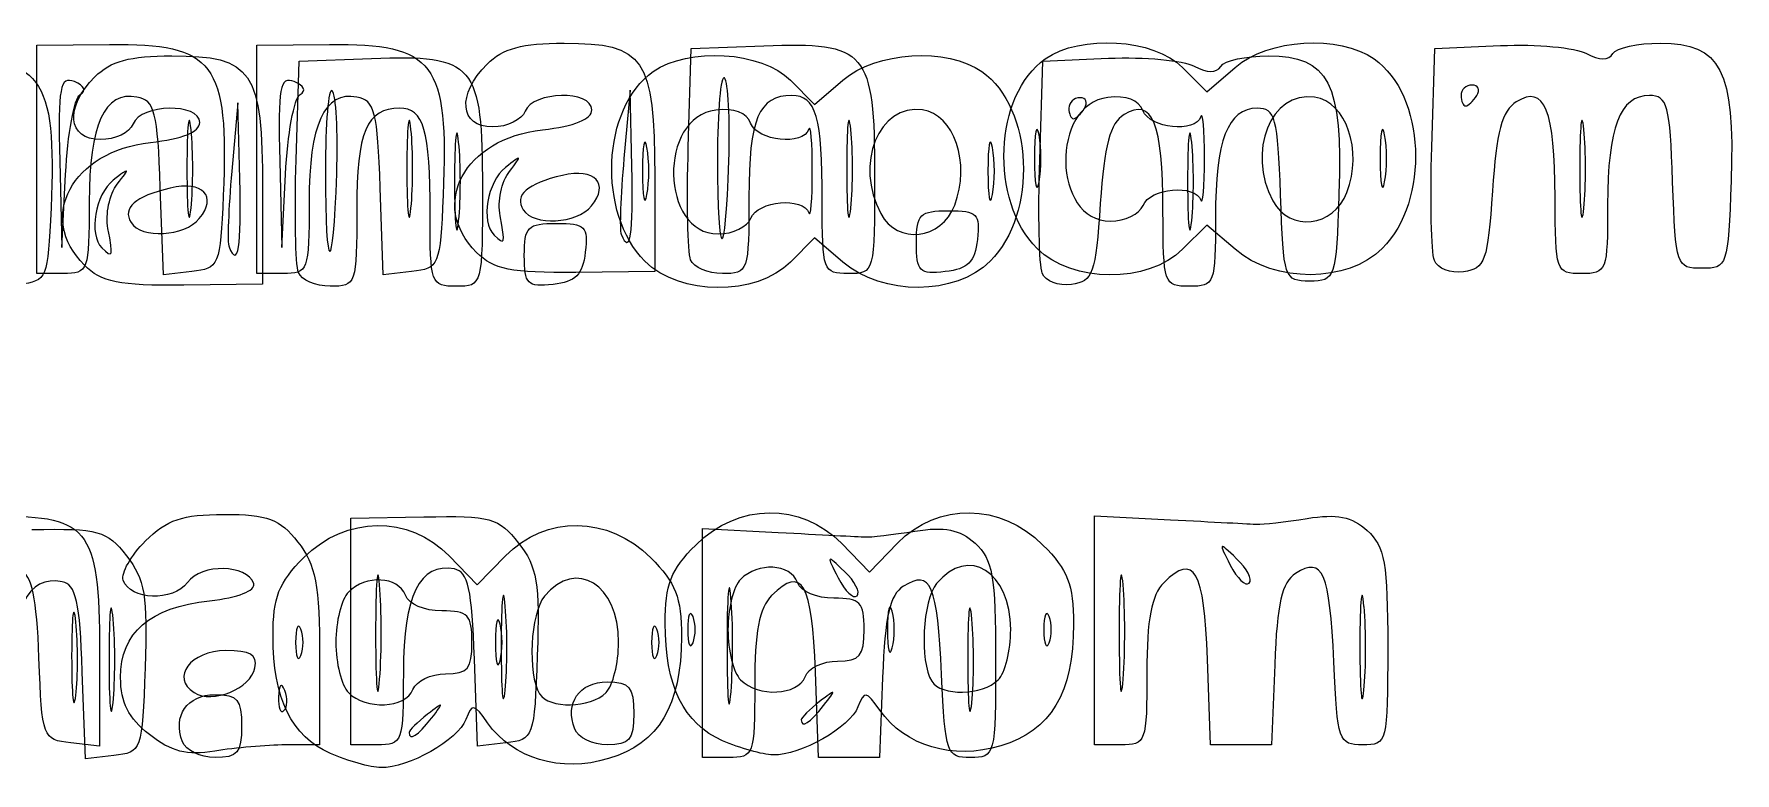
# Model space of a CAD drawing. Extents: x 2.03 to 5.39, y 7.1 to 8.91.
# Drawn here: x 4.788 to 5.33, y 7.684 to 7.919 of the extents above; entities that cross this region are included whole.
import ezdxf

# ---------------------------------------------------------------- set-up
doc = ezdxf.new("R2010")
doc.units = 0
doc.layers.add('Layer_1', color=7, linetype='CONTINUOUS')

msp = doc.modelspace()

# ---------------------------------------------------------------- linework, layer by layer
at = {"layer": 'Layer_1', "color": 7}
for p, q in [((4.789003, 7.915188), (4.812184, 7.915405)), ((4.789003, 7.878824), (4.789003, 7.915188)), ((4.859003, 7.915188), (4.882184, 7.915405)), ((4.859003, 7.878824), (4.859003, 7.915188)), ((4.872516, 7.910078), (4.895556, 7.910939)), ((4.99637, 7.88271), (4.997336, 7.914126)), ((4.997336, 7.914126), (5.020376, 7.914987)), ((5.109183, 7.910078), (5.13012, 7.910974)), ((5.233038, 7.88271), (5.234003, 7.914126)), ((5.234003, 7.914126), (5.25494, 7.915022)), ((4.87155, 7.878662), (4.872516, 7.910078)), ((5.108218, 7.878662), (5.109183, 7.910078)), ((5.153695, 7.90807), (5.161418, 7.900347)), ((5.161418, 7.900347), (5.170396, 7.90807)), ((4.802785, 7.899404), (4.802785, 7.899404)), ((4.872785, 7.899404), (4.872785, 7.899404)), ((4.977852, 7.900793), (4.975896, 7.879126)), ((4.978428, 7.876626), (4.977852, 7.900793)), ((5.028875, 7.904022), (5.036598, 7.896299)), ((5.036598, 7.896299), (5.045576, 7.904022)), ((4.853032, 7.896745), (4.851076, 7.875078)), ((4.853608, 7.872578), (4.853032, 7.896745)), ((5.122516, 7.895078), (5.122516, 7.895078)), ((5.247336, 7.899126), (5.247336, 7.899126)), ((4.838098, 7.888293), (4.838098, 7.888293)), ((4.908098, 7.888293), (4.908098, 7.888293)), ((4.923278, 7.884245), (4.923278, 7.884245)), ((5.048098, 7.888293), (5.048098, 7.888293)), ((5.108022, 7.886626), (5.108022, 7.886626)), ((5.156611, 7.884245), (5.156611, 7.884245)), ((5.218022, 7.886626), (5.218022, 7.886626)), ((5.281431, 7.888293), (5.281431, 7.888293)), ((4.789003, 7.84246), (4.789003, 7.878824)), ((4.789003, 7.878824), (4.789003, 7.878824)), ((4.796323, 7.878188), (4.796976, 7.850793)), ((4.859003, 7.84246), (4.859003, 7.878824)), ((4.859003, 7.878824), (4.859003, 7.878824)), ((4.866323, 7.878188), (4.866976, 7.850793)), ((4.983202, 7.882578), (4.983202, 7.882578)), ((5.009287, 7.878343), (5.009287, 7.878343)), ((5.093202, 7.882578), (5.093202, 7.882578)), ((4.796976, 7.850793), (4.798159, 7.874034)), ((4.853608, 7.872578), (4.853608, 7.872578)), ((4.866976, 7.850793), (4.868159, 7.874034)), ((4.884467, 7.874295), (4.884467, 7.874295)), ((4.978428, 7.876626), (4.978428, 7.876626)), ((4.98567, 7.873341), (4.98567, 7.84308)), ((4.829279, 7.842043), (4.828308, 7.869715)), ((4.86085, 7.869293), (4.86085, 7.839032)), ((4.899279, 7.842043), (4.898308, 7.869715)), ((5.205991, 7.868293), (5.205991, 7.868293)), ((4.965548, 7.86398), (4.965548, 7.86398)), ((5.081171, 7.864245), (5.081171, 7.864245)), ((5.141131, 7.864126), (5.141131, 7.864126)), ((4.811662, 7.856764), (4.811662, 7.856764)), ((4.840728, 7.859932), (4.840728, 7.859932)), ((4.936482, 7.860812), (4.936482, 7.860812)), ((5.016311, 7.860078), (5.016311, 7.860078)), ((5.161418, 7.857906), (5.153695, 7.850183)), ((5.170396, 7.850183), (5.161418, 7.857906)), ((5.036598, 7.853857), (5.028875, 7.846135)), ((5.045576, 7.846135), (5.036598, 7.853857)), ((5.069003, 7.852238), (5.069003, 7.852238)), ((4.928951, 7.849179), (4.928951, 7.849179)), ((4.944183, 7.84819), (4.944183, 7.84819)), ((4.982586, 7.846372), (4.982586, 7.846372)), ((4.997098, 7.846877), (4.997099, 7.846876)), ((5.107406, 7.850421), (5.107406, 7.850421)), ((5.233855, 7.846638), (5.233855, 7.846643)), ((4.797337, 7.84246), (4.789003, 7.84246)), ((4.804131, 7.845131), (4.804131, 7.845131)), ((4.838308, 7.843085), (4.829279, 7.842043)), ((4.867337, 7.84246), (4.859003, 7.84246)), ((4.872278, 7.842829), (4.872279, 7.842828)), ((4.908308, 7.843085), (4.899279, 7.842043)), ((4.98567, 7.84308), (4.960617, 7.842822)), ((5.109036, 7.84259), (5.109035, 7.842594)), ((4.86085, 7.839032), (4.835797, 7.838774)), ((4.889003, 7.76459), (4.91223, 7.765021)), ((4.889003, 7.728526), (4.889003, 7.76459)), ((5.12567, 7.728903), (5.12567, 7.765344)), ((5.12567, 7.765344), (5.149836, 7.764104)), ((5.00085, 7.724855), (5.00085, 7.761296)), ((5.00085, 7.761296), (5.025016, 7.760056)), ((5.045093, 7.75663), (5.054004, 7.747463)), ((5.054004, 7.747463), (5.062958, 7.75663)), ((4.920273, 7.752582), (4.929184, 7.743415)), ((4.929184, 7.743415), (4.938138, 7.752582)), ((5.170915, 7.751709), (5.170915, 7.751709)), ((4.898102, 7.743396), (4.898105, 7.743396)), ((5.046095, 7.74766), (5.046095, 7.74766)), ((5.134757, 7.743396), (5.134772, 7.743396)), ((5.009937, 7.739348), (5.009952, 7.739348)), ((4.801431, 7.731555), (4.801436, 7.731555)), ((4.813295, 7.732493), (4.813295, 7.732493)), ((4.938115, 7.736541), (4.938115, 7.736541)), ((4.997878, 7.733297), (4.997878, 7.733297)), ((5.061301, 7.734964), (5.061301, 7.734964)), ((5.086639, 7.732493), (5.086628, 7.732493)), ((5.111211, 7.733297), (5.111211, 7.733297)), ((5.211459, 7.736541), (5.211448, 7.736541)), ((4.873058, 7.729249), (4.873058, 7.729249)), ((4.889003, 7.692463), (4.889003, 7.728527)), ((4.889003, 7.728527), (4.889003, 7.728526)), ((4.936481, 7.730916), (4.936481, 7.730916)), ((4.986391, 7.729249), (4.986391, 7.729249)), ((5.125669, 7.692463), (5.125669, 7.728903)), ((5.125669, 7.728903), (5.12567, 7.728903)), ((4.809002, 7.722241), (4.809002, 7.692019)), ((5.000849, 7.688414), (5.000849, 7.724855)), ((5.000849, 7.724855), (5.00085, 7.724855)), ((4.804459, 7.687999), (4.803488, 7.71567)), ((4.858415, 7.717007), (4.858415, 7.717007)), ((4.879004, 7.720347), (4.879004, 7.692463)), ((4.929279, 7.692047), (4.928308, 7.719718)), ((5.037786, 7.688414), (5.036817, 7.715646)), ((5.162606, 7.692463), (5.161637, 7.719694)), ((5.183029, 7.717946), (5.182056, 7.692463)), ((4.908722, 7.710082), (4.908722, 7.710082)), ((5.033542, 7.71413), (5.033542, 7.71413)), ((5.058209, 7.713897), (5.057236, 7.688414)), ((5.095004, 7.713131), (5.095004, 7.71313)), ((4.867948, 7.709755), (4.867947, 7.709755)), ((4.970184, 7.709083), (4.970184, 7.709082)), ((5.039429, 7.704964), (5.039429, 7.704964)), ((4.914609, 7.700916), (4.914609, 7.700916)), ((4.824836, 7.695741), (4.824836, 7.695738)), ((4.960208, 7.697463), (4.960208, 7.697463)), ((5.007256, 7.693784), (5.007256, 7.693783)), ((4.809002, 7.692019), (4.799836, 7.693074)), ((4.813488, 7.68904), (4.804459, 7.687999)), ((4.835388, 7.693414), (4.835388, 7.693414)), ((4.879004, 7.692463), (4.86817, 7.69243)), ((4.882436, 7.689736), (4.882436, 7.689735)), ((4.897337, 7.692463), (4.889003, 7.692463)), ((4.938308, 7.693088), (4.929279, 7.692047)), ((5.009182, 7.688414), (5.000849, 7.688414)), ((5.047511, 7.688414), (5.037786, 7.688414)), ((5.057236, 7.688414), (5.047511, 7.688414)), ((5.134002, 7.692463), (5.125669, 7.692463)), ((5.172331, 7.692463), (5.162606, 7.692463)), ((5.182056, 7.692463), (5.172331, 7.692463))]:
    msp.add_line(p, q, dxfattribs=at)
for points in [[(4.812184, 7.915405), (4.845598, 7.915718), (4.850162, 7.909656), (4.848339, 7.86739)], [(4.882184, 7.915405), (4.915598, 7.915718), (4.920162, 7.909656), (4.918339, 7.86739)], [(4.932336, 7.909127), (4.93734, 7.91413), (4.943447, 7.915793), (4.95682, 7.915793)], [(4.95682, 7.915793), (4.982527, 7.915793), (4.98567, 7.911168), (4.98567, 7.873341)], [(5.020376, 7.914987), (5.053241, 7.916215), (5.055669, 7.913369), (5.055669, 7.87361)], [(5.11, 7.910783), (5.121299, 7.918697), (5.14451, 7.917256), (5.153695, 7.90807)], [(5.170396, 7.90807), (5.18101, 7.9172), (5.20354, 7.91858), (5.214673, 7.910783)], [(5.290664, 7.912446), (5.2918, 7.914284), (5.298607, 7.915788), (5.30579, 7.915788)], [(5.30579, 7.915788), (5.3251, 7.915788), (5.329539, 7.907155), (5.32831, 7.871992)], [(4.757364, 7.911356), (4.790778, 7.91167), (4.795342, 7.905608), (4.79352, 7.863341)], [(4.807516, 7.905078), (4.81252, 7.910082), (4.818628, 7.911745), (4.832, 7.911745)], [(4.832, 7.911745), (4.857707, 7.911745), (4.86085, 7.90712), (4.86085, 7.869293)], [(4.895556, 7.910939), (4.928421, 7.912167), (4.930849, 7.909321), (4.930849, 7.869562)], [(4.98518, 7.906735), (4.996479, 7.914649), (5.01969, 7.913208), (5.028875, 7.904022)], [(5.045576, 7.904022), (5.05619, 7.913152), (5.07872, 7.914532), (5.089853, 7.906735)], [(5.107406, 7.850421), (5.092201, 7.865625), (5.09365, 7.899331), (5.11, 7.910783)], [(5.13012, 7.910974), (5.141636, 7.911466), (5.15392, 7.910337), (5.157418, 7.908465)], [(5.165844, 7.908398), (5.166981, 7.910236), (5.173787, 7.91174), (5.18097, 7.91174)], [(5.18097, 7.91174), (5.20028, 7.91174), (5.20472, 7.903107), (5.203491, 7.867944)], [(5.214673, 7.910783), (5.231023, 7.899331), (5.232471, 7.865625), (5.217267, 7.850421)], [(5.25494, 7.915022), (5.266456, 7.915514), (5.27874, 7.914385), (5.282238, 7.912513)], [(5.282238, 7.912513), (5.286478, 7.910244), (5.289287, 7.910223), (5.290664, 7.912446)], [(4.800949, 7.903558), (4.796365, 7.905317), (4.795756, 7.901973), (4.796323, 7.878188)], [(4.809288, 7.885078), (4.798722, 7.885078), (4.79781, 7.895372), (4.807516, 7.905078)], [(4.870949, 7.903558), (4.866365, 7.905317), (4.865756, 7.901973), (4.866323, 7.878188)], [(4.934108, 7.889127), (4.923542, 7.889127), (4.92263, 7.89942), (4.932336, 7.909127)], [(4.982586, 7.846372), (4.967381, 7.861577), (4.96883, 7.895283), (4.98518, 7.906735)], [(5.00787, 7.904704), (5.00666, 7.905914), (5.00567, 7.894404), (5.00567, 7.879126)], [(5.089853, 7.906735), (5.106203, 7.895283), (5.107651, 7.861577), (5.092447, 7.846372)], [(5.157418, 7.908465), (5.161658, 7.906196), (5.164467, 7.906175), (5.165844, 7.908398)], [(4.798159, 7.874034), (4.79881, 7.886817), (4.800892, 7.898233), (4.802785, 7.899404)], [(4.802785, 7.899404), (4.80486, 7.900686), (4.80413, 7.902337), (4.800949, 7.903558)], [(4.82089, 7.898619), (4.810519, 7.900602), (4.80567, 7.889941), (4.80567, 7.865156)], [(4.868159, 7.874034), (4.86881, 7.886817), (4.870892, 7.898233), (4.872785, 7.899404)], [(4.872785, 7.899404), (4.87486, 7.900686), (4.87413, 7.902337), (4.870949, 7.903558)], [(4.89089, 7.898619), (4.880519, 7.900602), (4.87567, 7.889941), (4.87567, 7.865156)], [(4.88305, 7.900655), (4.88184, 7.901866), (4.88085, 7.890356), (4.88085, 7.875078)], [(4.884467, 7.874295), (4.884898, 7.887583), (4.88426, 7.899445), (4.88305, 7.900655)], [(4.96567, 7.89456), (4.96567, 7.900907), (4.946919, 7.900524), (4.944464, 7.894127)], [(5.009287, 7.878343), (5.009718, 7.891631), (5.00908, 7.903493), (5.00787, 7.904704)], [(5.195745, 7.89861), (5.181803, 7.900605), (5.174037, 7.881301), (5.182454, 7.865574)], [(5.245866, 7.90246), (5.243925, 7.90246), (5.242336, 7.90096), (5.242336, 7.899126)], [(5.247336, 7.899126), (5.248469, 7.90096), (5.247809, 7.90246), (5.245866, 7.90246)], [(5.272285, 7.866622), (5.27223, 7.894531), (5.268922, 7.902688), (5.259931, 7.897112)], [(4.84085, 7.890512), (4.84085, 7.896859), (4.822099, 7.896476), (4.819644, 7.890078)], [(4.828308, 7.869715), (4.827455, 7.894004), (4.826549, 7.897537), (4.82089, 7.898619)], [(4.838098, 7.888293), (4.837379, 7.895168), (4.83679, 7.889543), (4.83679, 7.875793)], [(4.904492, 7.895079), (4.893983, 7.895079), (4.890849, 7.887652), (4.890849, 7.862745)], [(4.898308, 7.869715), (4.897455, 7.894004), (4.896549, 7.897537), (4.89089, 7.898619)], [(4.914182, 7.861473), (4.914182, 7.888352), (4.912243, 7.895079), (4.904492, 7.895079)], [(4.908098, 7.888293), (4.907379, 7.895168), (4.90679, 7.889543), (4.90679, 7.875793)], [(4.944464, 7.894127), (4.943409, 7.891377), (4.938749, 7.889127), (4.934108, 7.889127)], [(4.949968, 7.888224), (4.960179, 7.889374), (4.96567, 7.89159), (4.96567, 7.89456)], [(5.005141, 7.894468), (4.986731, 7.892326), (4.987422, 7.855078), (5.005871, 7.855078)], [(5.016225, 7.890301), (5.014924, 7.893693), (5.011036, 7.895154), (5.005141, 7.894468)], [(5.029312, 7.899127), (5.018803, 7.899127), (5.015669, 7.8917), (5.015669, 7.866793)], [(5.039002, 7.865521), (5.039002, 7.8924), (5.037063, 7.899127), (5.029312, 7.899127)], [(5.048098, 7.888293), (5.047379, 7.895168), (5.04679, 7.889543), (5.04679, 7.875793)], [(5.070925, 7.894561), (5.056983, 7.896557), (5.049217, 7.877253), (5.057634, 7.861526)], [(5.081171, 7.864245), (5.086264, 7.877624), (5.081028, 7.893116), (5.070925, 7.894561)], [(5.129961, 7.898516), (5.111551, 7.896374), (5.112242, 7.859126), (5.130691, 7.859126)], [(5.121046, 7.898412), (5.119105, 7.898412), (5.117516, 7.896912), (5.117516, 7.895078)], [(5.117516, 7.895078), (5.117516, 7.893245), (5.118178, 7.891745), (5.118986, 7.891745)], [(5.118986, 7.891745), (5.119795, 7.891745), (5.121383, 7.893245), (5.122516, 7.895078)], [(5.122516, 7.895078), (5.123649, 7.896912), (5.122989, 7.898412), (5.121046, 7.898412)], [(5.141045, 7.89435), (5.139744, 7.897741), (5.135856, 7.899202), (5.129961, 7.898516)], [(5.147466, 7.862574), (5.14741, 7.890483), (5.144102, 7.89864), (5.135112, 7.893064)], [(5.159559, 7.89246), (5.157782, 7.88713), (5.143246, 7.888614), (5.141045, 7.89435)], [(5.16067, 7.879126), (5.16067, 7.888293), (5.16017, 7.894293), (5.159559, 7.89246)], [(5.177499, 7.895074), (5.168073, 7.895074), (5.164183, 7.884914), (5.164183, 7.860293)], [(5.184882, 7.867574), (5.184016, 7.892156), (5.183233, 7.895074), (5.177499, 7.895074)], [(5.205991, 7.868293), (5.211084, 7.881672), (5.205848, 7.897164), (5.195745, 7.89861)], [(5.242336, 7.899126), (5.242336, 7.897293), (5.242997, 7.895793), (5.243806, 7.895793)], [(5.243806, 7.895793), (5.244615, 7.895793), (5.246203, 7.897293), (5.247336, 7.899126)], [(5.259931, 7.897112), (5.255407, 7.894305), (5.253608, 7.887596), (5.252336, 7.868778)], [(5.281431, 7.888293), (5.280712, 7.895168), (5.280124, 7.889543), (5.280124, 7.875793)], [(5.302319, 7.899122), (5.292893, 7.899122), (5.289003, 7.888962), (5.289003, 7.864341)], [(5.309702, 7.871622), (5.308836, 7.896204), (5.308053, 7.899122), (5.302319, 7.899122)], [(4.819644, 7.890078), (4.818589, 7.887328), (4.813929, 7.885078), (4.809288, 7.885078)], [(4.825148, 7.884175), (4.835359, 7.885326), (4.84085, 7.887542), (4.84085, 7.890512)], [(4.923278, 7.884245), (4.922559, 7.89112), (4.92197, 7.885495), (4.92197, 7.871745)], [(5.034739, 7.888412), (5.032962, 7.883082), (5.018426, 7.884565), (5.016225, 7.890301)], [(5.03585, 7.875078), (5.03585, 7.884245), (5.03535, 7.890245), (5.034739, 7.888412)], [(5.108022, 7.886626), (5.107228, 7.890751), (5.106578, 7.887376), (5.106578, 7.879126)], [(5.135112, 7.893064), (5.130587, 7.890257), (5.128789, 7.883548), (5.127517, 7.86473)], [(5.156611, 7.884245), (5.155893, 7.89112), (5.155304, 7.885495), (5.155304, 7.871745)], [(5.218022, 7.886626), (5.217228, 7.890751), (5.216578, 7.887376), (5.216578, 7.879126)], [(4.804131, 7.845131), (4.788904, 7.860357), (4.800212, 7.881365), (4.825148, 7.884175)], [(4.838098, 7.863293), (4.838817, 7.870168), (4.838817, 7.881418), (4.838098, 7.888293)], [(4.908098, 7.863293), (4.908817, 7.870168), (4.908817, 7.881418), (4.908098, 7.888293)], [(4.928951, 7.849179), (4.913724, 7.864405), (4.925032, 7.885413), (4.949968, 7.888224)], [(4.923278, 7.859245), (4.923997, 7.86612), (4.923997, 7.87737), (4.923278, 7.884245)], [(4.983202, 7.882578), (4.982408, 7.886703), (4.981758, 7.883328), (4.981758, 7.875078)], [(5.048098, 7.863293), (5.048817, 7.870168), (5.048817, 7.881418), (5.048098, 7.888293)], [(5.093202, 7.882578), (5.092408, 7.886703), (5.091758, 7.883328), (5.091758, 7.875078)], [(5.108022, 7.871626), (5.108816, 7.875751), (5.108816, 7.882501), (5.108022, 7.886626)], [(5.156611, 7.859245), (5.15733, 7.86612), (5.15733, 7.87737), (5.156611, 7.884245)], [(5.218022, 7.871626), (5.218816, 7.875751), (5.218816, 7.882501), (5.218022, 7.886626)], [(5.281431, 7.863293), (5.28215, 7.870168), (5.28215, 7.881418), (5.281431, 7.888293)], [(4.872279, 7.842828), (4.871347, 7.845257), (4.871019, 7.861382), (4.87155, 7.878662)], [(4.939444, 7.874979), (4.943573, 7.880244), (4.943452, 7.880361), (4.93817, 7.876218)], [(4.975896, 7.879126), (4.974819, 7.86721), (4.974417, 7.856335), (4.975001, 7.85496)], [(4.983202, 7.867578), (4.983997, 7.871703), (4.983997, 7.878453), (4.983202, 7.882578)], [(4.997099, 7.846876), (4.996167, 7.849306), (4.995839, 7.865431), (4.99637, 7.88271)], [(5.00567, 7.879126), (5.00567, 7.845374), (5.0082, 7.844826), (5.009287, 7.878343)], [(5.093202, 7.867578), (5.093997, 7.871703), (5.093997, 7.878453), (5.093202, 7.882578)], [(5.106578, 7.879126), (5.106578, 7.870876), (5.107228, 7.867501), (5.108022, 7.871626)], [(5.109035, 7.842594), (5.108054, 7.845152), (5.107685, 7.861382), (5.108218, 7.878662)], [(5.159559, 7.865793), (5.16017, 7.86396), (5.16067, 7.86996), (5.16067, 7.879126)], [(5.216578, 7.879126), (5.216578, 7.870876), (5.217228, 7.867501), (5.218022, 7.871626)], [(5.233855, 7.846643), (5.232874, 7.8492), (5.232505, 7.865431), (5.233038, 7.88271)], [(4.814624, 7.870931), (4.818753, 7.876196), (4.818632, 7.876313), (4.81335, 7.87217)], [(4.83679, 7.875793), (4.83679, 7.862043), (4.837379, 7.856418), (4.838098, 7.863293)], [(4.851076, 7.875078), (4.849999, 7.863162), (4.849597, 7.852287), (4.850181, 7.850912)], [(4.850181, 7.850912), (4.853091, 7.844061), (4.85413, 7.850633), (4.853608, 7.872578)], [(4.88085, 7.875078), (4.88085, 7.841326), (4.88338, 7.840778), (4.884467, 7.874295)], [(4.90679, 7.875793), (4.90679, 7.862043), (4.907378, 7.856418), (4.908098, 7.863293)], [(4.93817, 7.876218), (4.932398, 7.871691), (4.930265, 7.858975), (4.934559, 7.854682)], [(4.936482, 7.860812), (4.935604, 7.865406), (4.936936, 7.871781), (4.939444, 7.874979)], [(4.956299, 7.873708), (4.945081, 7.871068), (4.940934, 7.867425), (4.943824, 7.86275)], [(4.965548, 7.86398), (4.971448, 7.871089), (4.966643, 7.876143), (4.956299, 7.873708)], [(4.975001, 7.85496), (4.977911, 7.848109), (4.97895, 7.854681), (4.978428, 7.876626)], [(4.981758, 7.875078), (4.981758, 7.866828), (4.982408, 7.863453), (4.983202, 7.867578)], [(5.034739, 7.861745), (5.03535, 7.859912), (5.03585, 7.865912), (5.03585, 7.875078)], [(5.04679, 7.875793), (5.04679, 7.862043), (5.047379, 7.856418), (5.048098, 7.863293)], [(5.055669, 7.87361), (5.055669, 7.842606), (5.055625, 7.84246), (5.047336, 7.84246)], [(5.091758, 7.875078), (5.091758, 7.866828), (5.092408, 7.863453), (5.093202, 7.867578)], [(5.280124, 7.875793), (5.280124, 7.862043), (5.280713, 7.856418), (5.281431, 7.863293)], [(4.81335, 7.87217), (4.807578, 7.867643), (4.805446, 7.854927), (4.809739, 7.850634)], [(4.811662, 7.856764), (4.810784, 7.861358), (4.812116, 7.867733), (4.814624, 7.870931)], [(4.831479, 7.86966), (4.820262, 7.86702), (4.816114, 7.863377), (4.819004, 7.858702)], [(4.840728, 7.859932), (4.846628, 7.867041), (4.841823, 7.872094), (4.831479, 7.86966)], [(4.848339, 7.86739), (4.847368, 7.844865), (4.84705, 7.844093), (4.838308, 7.843085)], [(4.918339, 7.86739), (4.917368, 7.844865), (4.91705, 7.844093), (4.908308, 7.843085)], [(4.92197, 7.871745), (4.92197, 7.857995), (4.922559, 7.85237), (4.923278, 7.859245)], [(4.930849, 7.869562), (4.930849, 7.838557), (4.930805, 7.838412), (4.922516, 7.838412)], [(5.016311, 7.860078), (5.018448, 7.865648), (5.032999, 7.866964), (5.034739, 7.861745)], [(5.141131, 7.864126), (5.143268, 7.869696), (5.157819, 7.871012), (5.159559, 7.865793)], [(5.155304, 7.871745), (5.155304, 7.857995), (5.155893, 7.85237), (5.156611, 7.859245)], [(5.182454, 7.865574), (5.187806, 7.855574), (5.201763, 7.857186), (5.205991, 7.868293)], [(5.194183, 7.840074), (5.186046, 7.840074), (5.185827, 7.84072), (5.184882, 7.867574)], [(5.203491, 7.867944), (5.202538, 7.840698), (5.20233, 7.840074), (5.194183, 7.840074)], [(5.252336, 7.868778), (5.250819, 7.846325), (5.249998, 7.844026), (5.243155, 7.843055)], [(5.319003, 7.844122), (5.310866, 7.844122), (5.310647, 7.844768), (5.309702, 7.871622)], [(5.32831, 7.871992), (5.327358, 7.844746), (5.32715, 7.844122), (5.319003, 7.844122)], [(4.79352, 7.863341), (4.792548, 7.840817), (4.79223, 7.840045), (4.783488, 7.839036)], [(4.80567, 7.865156), (4.80567, 7.843169), (4.80541, 7.84246), (4.797337, 7.84246)], [(4.87567, 7.865156), (4.87567, 7.843169), (4.87541, 7.84246), (4.867337, 7.84246)], [(4.890849, 7.862745), (4.890849, 7.838931), (4.890669, 7.838412), (4.882411, 7.838412)], [(4.943824, 7.86275), (4.947058, 7.857517), (4.960832, 7.858297), (4.965548, 7.86398)], [(5.015669, 7.866793), (5.015669, 7.84298), (5.015489, 7.84246), (5.007231, 7.84246)], [(5.047336, 7.84246), (5.03925, 7.84246), (5.039002, 7.843144), (5.039002, 7.865521)], [(5.057634, 7.861526), (5.062986, 7.851526), (5.076943, 7.853138), (5.081171, 7.864245)], [(5.069003, 7.852238), (5.069003, 7.861422), (5.070041, 7.86246), (5.079224, 7.86246)], [(5.079224, 7.86246), (5.088409, 7.86246), (5.089339, 7.86153), (5.088391, 7.853293)], [(5.127517, 7.86473), (5.125999, 7.842277), (5.125179, 7.839978), (5.118335, 7.839007)], [(5.130691, 7.859126), (5.135378, 7.859126), (5.140075, 7.861376), (5.141131, 7.864126)], [(5.15585, 7.838407), (5.147732, 7.838407), (5.147515, 7.839031), (5.147466, 7.862574)], [(5.28067, 7.842455), (5.272552, 7.842455), (5.272335, 7.84308), (5.272285, 7.866622)], [(5.289003, 7.864341), (5.289003, 7.843218), (5.288713, 7.842455), (5.28067, 7.842455)], [(4.809739, 7.850634), (4.81318, 7.847192), (4.813374, 7.84781), (4.811662, 7.856764)], [(4.819004, 7.858702), (4.822238, 7.853469), (4.836012, 7.854249), (4.840728, 7.859932)], [(4.922516, 7.838412), (4.91443, 7.838412), (4.914182, 7.839096), (4.914182, 7.861473)], [(4.934559, 7.854682), (4.938, 7.851241), (4.938194, 7.851858), (4.936482, 7.860812)], [(4.944183, 7.84819), (4.944183, 7.857374), (4.945221, 7.858412), (4.954404, 7.858412)], [(4.954404, 7.858412), (4.963589, 7.858412), (4.964519, 7.857482), (4.963571, 7.849245)], [(5.005871, 7.855078), (5.010558, 7.855078), (5.015255, 7.857328), (5.016311, 7.860078)], [(5.164183, 7.860293), (5.164183, 7.83917), (5.163893, 7.838407), (5.15585, 7.838407)], [(5.07817, 7.843072), (5.069933, 7.842124), (5.069003, 7.843049), (5.069003, 7.852238)], [(5.088391, 7.853293), (5.087563, 7.846093), (5.08537, 7.8439), (5.07817, 7.843072)], [(4.960617, 7.842822), (4.939859, 7.842609), (4.934431, 7.843697), (4.928951, 7.849179)], [(4.95335, 7.839023), (4.945113, 7.838076), (4.944183, 7.839001), (4.944183, 7.84819)], [(4.963571, 7.849245), (4.962743, 7.842045), (4.96055, 7.839852), (4.95335, 7.839023)], [(5.028875, 7.846135), (5.01789, 7.83515), (4.993684, 7.835274), (4.982586, 7.846372)], [(5.007231, 7.84246), (5.00259, 7.84246), (4.99803, 7.844448), (4.997098, 7.846877)], [(5.092447, 7.846372), (5.081451, 7.835377), (5.05822, 7.835259), (5.045576, 7.846135)], [(5.153695, 7.850183), (5.14271, 7.839198), (5.118504, 7.839322), (5.107406, 7.850421)], [(5.217267, 7.850421), (5.206271, 7.839425), (5.18304, 7.839307), (5.170396, 7.850183)], [(5.243155, 7.843055), (5.238973, 7.842461), (5.234848, 7.84405), (5.233855, 7.846638)], [(4.835797, 7.838774), (4.815039, 7.83856), (4.809611, 7.839649), (4.804131, 7.845131)], [(4.882411, 7.838412), (4.87777, 7.838412), (4.87321, 7.840399), (4.872278, 7.842829)], [(5.118335, 7.839007), (5.114153, 7.838413), (5.110029, 7.840002), (5.109036, 7.84259)], [(4.998747, 7.756053), (5.012219, 7.769525), (5.032316, 7.769776), (5.045093, 7.75663)], [(5.062958, 7.75663), (5.075789, 7.769766), (5.095797, 7.769517), (5.10926, 7.756053)], [(4.773176, 7.764955), (4.805473, 7.76614), (4.809002, 7.761932), (4.809002, 7.722241)], [(4.823606, 7.757368), (4.830361, 7.764124), (4.835324, 7.765796), (4.84861, 7.765796)], [(4.84861, 7.765796), (4.862548, 7.765796), (4.866286, 7.764398), (4.872095, 7.757013)], [(4.873927, 7.752005), (4.887399, 7.765477), (4.907496, 7.765728), (4.920273, 7.752582)], [(4.91223, 7.765021), (4.933592, 7.765418), (4.936011, 7.764748), (4.942355, 7.756682)], [(4.938138, 7.752582), (4.950969, 7.765718), (4.970977, 7.765469), (4.98444, 7.752005)], [(5.149836, 7.764104), (5.163128, 7.763422), (5.175503, 7.762776), (5.177336, 7.762668)], [(5.177336, 7.762668), (5.17917, 7.762557), (5.186362, 7.763391), (5.193318, 7.764516)], [(5.193318, 7.764516), (5.202825, 7.766052), (5.207586, 7.765095), (5.212485, 7.760661)], [(4.78741, 7.760973), (4.808772, 7.761369), (4.811191, 7.760699), (4.817535, 7.752634)], [(5.025016, 7.760056), (5.038308, 7.759374), (5.050683, 7.758728), (5.052516, 7.75862)], [(5.052516, 7.75862), (5.05435, 7.758509), (5.061542, 7.759343), (5.068498, 7.760468)], [(5.068498, 7.760468), (5.078005, 7.762004), (5.082766, 7.761046), (5.087665, 7.756613)], [(5.212485, 7.760661), (5.218068, 7.755609), (5.219003, 7.750292), (5.219003, 7.723613)], [(4.816519, 7.744868), (4.815781, 7.747108), (4.818971, 7.752733), (4.823606, 7.757368)], [(4.872095, 7.757013), (4.877834, 7.749718), (4.879004, 7.743509), (4.879004, 7.720347)], [(4.942355, 7.756682), (4.948263, 7.749171), (4.949116, 7.744056), (4.948295, 7.721021)], [(4.989004, 7.73121), (4.989004, 7.743455), (4.990846, 7.748152), (4.998747, 7.756053)], [(5.099004, 7.72913), (5.099004, 7.747575), (5.085513, 7.75599), (5.075426, 7.743836)], [(5.087665, 7.756613), (5.093248, 7.751561), (5.094183, 7.746244), (5.094183, 7.719564)], [(5.10926, 7.756053), (5.117221, 7.748092), (5.119004, 7.743489), (5.119004, 7.730888)], [(5.161637, 7.719694), (5.160628, 7.748071), (5.157401, 7.753718), (5.147723, 7.74404)], [(5.170915, 7.751709), (5.165156, 7.757209), (5.165067, 7.75712), (5.168884, 7.749677)], [(4.789693, 7.720122), (4.788974, 7.739247), (4.787422, 7.746611), (4.783817, 7.747994)], [(4.817535, 7.752634), (4.823444, 7.745122), (4.824296, 7.740008), (4.823475, 7.716973)], [(4.858038, 7.743745), (4.855999, 7.749944), (4.841396, 7.750245), (4.836961, 7.744179)], [(4.864184, 7.727162), (4.864184, 7.739407), (4.866026, 7.744104), (4.873927, 7.752005)], [(4.898105, 7.743396), (4.897406, 7.751133), (4.896843, 7.743963), (4.896853, 7.727463)], [(4.921908, 7.748426), (4.910907, 7.750527), (4.90567, 7.739926), (4.90567, 7.715558)], [(4.928308, 7.719718), (4.92752, 7.742145), (4.926308, 7.747586), (4.921908, 7.748426)], [(4.974184, 7.725082), (4.974184, 7.743527), (4.960693, 7.751942), (4.950606, 7.739788)], [(4.98444, 7.752005), (4.992401, 7.744044), (4.994184, 7.739441), (4.994184, 7.72684)], [(5.031132, 7.74413), (5.028829, 7.75013), (5.018569, 7.750696), (5.013004, 7.74513)], [(5.036817, 7.715646), (5.035808, 7.744023), (5.032581, 7.74967), (5.022903, 7.739992)], [(5.046095, 7.74766), (5.040336, 7.753161), (5.040247, 7.753072), (5.044064, 7.745629)], [(5.077023, 7.714816), (5.075723, 7.743447), (5.073571, 7.748423), (5.064856, 7.742946)], [(5.134772, 7.743396), (5.134073, 7.751133), (5.133509, 7.743963), (5.13352, 7.727463)], [(5.168884, 7.749677), (5.17108, 7.745395), (5.173791, 7.742806), (5.174908, 7.743923)], [(5.174908, 7.743923), (5.176025, 7.74504), (5.174229, 7.748544), (5.170915, 7.751709)], [(5.201843, 7.718864), (5.200543, 7.747495), (5.198391, 7.752471), (5.189676, 7.746994)], [(4.797088, 7.744378), (4.786087, 7.746479), (4.78085, 7.735878), (4.78085, 7.71151)], [(4.803488, 7.71567), (4.8027, 7.738097), (4.801488, 7.743538), (4.797088, 7.744378)], [(4.836961, 7.744179), (4.832427, 7.737978), (4.818634, 7.738444), (4.816519, 7.744868)], [(4.843997, 7.738306), (4.853124, 7.739335), (4.858769, 7.741521), (4.858038, 7.743745)], [(4.906312, 7.740082), (4.904009, 7.746082), (4.893749, 7.746648), (4.888184, 7.741082)], [(4.898124, 7.713396), (4.898813, 7.72216), (4.898805, 7.73566), (4.898102, 7.743396)], [(4.938115, 7.736541), (4.93741, 7.744381), (4.936824, 7.738796), (4.936812, 7.724129)], [(5.009952, 7.739348), (5.009253, 7.747085), (5.008689, 7.739915), (5.0087, 7.723414)], [(5.013004, 7.74513), (5.010804, 7.74293), (5.009004, 7.73573), (5.009004, 7.72913)], [(5.042694, 7.73913), (5.037197, 7.73913), (5.032225, 7.74128), (5.031132, 7.74413)], [(5.044064, 7.745629), (5.04626, 7.741347), (5.048971, 7.738758), (5.050088, 7.739875)], [(5.050088, 7.739875), (5.051205, 7.740992), (5.049409, 7.744496), (5.046095, 7.74766)], [(5.064856, 7.742946), (5.060481, 7.740196), (5.05896, 7.733549), (5.058209, 7.713897)], [(5.075426, 7.743836), (5.070914, 7.738399), (5.069943, 7.719035), (5.073864, 7.71269)], [(5.134791, 7.713396), (5.135479, 7.72216), (5.135472, 7.73566), (5.134757, 7.743396)], [(5.147723, 7.74404), (5.143799, 7.740116), (5.142336, 7.73238), (5.142336, 7.715558)], [(5.189676, 7.746994), (5.185301, 7.744244), (5.18378, 7.737597), (5.183029, 7.717946)], [(5.211448, 7.736541), (5.210743, 7.744381), (5.210158, 7.738796), (5.210146, 7.724129)], [(4.801436, 7.731555), (4.800714, 7.738471), (4.800112, 7.733629), (4.800097, 7.720796)], [(4.813295, 7.732493), (4.81259, 7.740333), (4.812004, 7.734748), (4.811992, 7.720081)], [(4.81567, 7.713856), (4.81567, 7.728211), (4.824867, 7.73615), (4.843997, 7.738306)], [(4.888184, 7.741082), (4.885984, 7.738882), (4.884184, 7.731682), (4.884184, 7.725082)], [(4.917874, 7.735082), (4.912377, 7.735082), (4.907405, 7.737232), (4.906312, 7.740082)], [(4.950606, 7.739788), (4.946094, 7.734351), (4.945123, 7.714986), (4.949044, 7.708641)], [(5.009971, 7.709348), (5.01066, 7.718112), (5.010652, 7.731612), (5.009937, 7.739348)], [(5.022903, 7.739992), (5.018979, 7.736068), (5.017516, 7.728332), (5.017516, 7.71151)], [(5.052337, 7.72913), (5.052337, 7.737937), (5.051186, 7.73913), (5.042694, 7.73913)], [(5.061301, 7.734964), (5.060464, 7.738172), (5.059777, 7.735547), (5.059777, 7.72913)], [(5.086628, 7.732493), (5.085924, 7.740333), (5.085338, 7.734748), (5.085326, 7.720081)], [(4.801409, 7.708222), (4.802145, 7.714139), (4.802158, 7.724639), (4.801431, 7.731555)], [(4.813273, 7.705826), (4.813989, 7.712653), (4.813999, 7.724653), (4.813295, 7.732493)], [(4.927517, 7.725082), (4.927517, 7.733889), (4.926366, 7.735082), (4.917874, 7.735082)], [(4.936481, 7.730916), (4.935644, 7.734124), (4.934957, 7.731499), (4.934957, 7.725082)], [(4.938093, 7.709874), (4.938809, 7.716701), (4.938819, 7.728701), (4.938115, 7.736541)], [(4.997878, 7.733297), (4.996954, 7.735589), (4.996197, 7.733714), (4.996197, 7.72913)], [(4.997878, 7.724964), (4.998802, 7.727255), (4.998802, 7.731005), (4.997878, 7.733297)], [(5.061301, 7.723297), (5.06214, 7.726505), (5.06214, 7.731755), (5.061301, 7.734964)], [(5.086606, 7.705826), (5.087323, 7.712653), (5.087332, 7.724653), (5.086639, 7.732493)], [(5.111211, 7.733297), (5.110287, 7.735589), (5.10953, 7.733714), (5.10953, 7.72913)], [(5.111211, 7.724964), (5.112136, 7.727255), (5.112136, 7.731005), (5.111211, 7.733297)], [(5.211426, 7.709874), (5.212143, 7.716701), (5.212151, 7.728701), (5.211459, 7.736541)], [(4.882436, 7.689735), (4.870094, 7.695113), (4.864184, 7.707233), (4.864184, 7.727162)], [(4.873058, 7.729249), (4.872134, 7.731541), (4.871377, 7.729666), (4.871377, 7.725082)], [(4.873058, 7.720916), (4.873983, 7.723207), (4.873983, 7.726957), (4.873058, 7.729249)], [(4.896853, 7.727463), (4.896863, 7.710963), (4.897435, 7.704633), (4.898124, 7.713396)], [(4.936481, 7.719249), (4.93732, 7.722457), (4.93732, 7.727707), (4.936481, 7.730916)], [(4.994184, 7.72684), (4.994184, 7.70492), (4.986968, 7.692851), (4.971004, 7.688068)], [(4.986391, 7.729249), (4.985467, 7.731541), (4.98471, 7.729666), (4.98471, 7.725082)], [(4.986391, 7.720916), (4.987316, 7.723207), (4.987316, 7.726957), (4.986391, 7.729249)], [(5.007256, 7.693783), (4.994914, 7.699161), (4.989004, 7.711281), (4.989004, 7.73121)], [(4.996197, 7.72913), (4.996197, 7.724547), (4.996953, 7.722672), (4.997878, 7.724964)], [(5.009004, 7.72913), (5.009004, 7.72253), (5.010804, 7.71533), (5.013004, 7.71313)], [(5.043899, 7.71913), (5.051052, 7.71913), (5.052337, 7.720653), (5.052337, 7.72913)], [(5.059777, 7.72913), (5.059777, 7.722714), (5.060463, 7.720089), (5.061301, 7.723297)], [(5.095004, 7.71313), (5.097204, 7.71533), (5.099004, 7.72253), (5.099004, 7.72913)], [(5.119004, 7.730888), (5.119004, 7.708968), (5.111788, 7.696899), (5.095824, 7.692116)], [(5.10953, 7.72913), (5.10953, 7.724547), (5.110287, 7.722672), (5.111211, 7.724964)], [(5.13352, 7.727463), (5.13352, 7.710963), (5.134102, 7.704633), (5.134791, 7.713396)], [(4.800097, 7.720796), (4.800086, 7.707963), (4.800672, 7.702304), (4.801409, 7.708222)], [(4.849143, 7.722464), (4.838008, 7.722464), (4.831461, 7.713792), (4.839054, 7.709099)], [(4.858415, 7.717007), (4.859227, 7.72112), (4.856945, 7.722464), (4.849143, 7.722464)], [(4.871377, 7.725082), (4.871377, 7.720499), (4.872133, 7.718624), (4.873058, 7.720916)], [(4.884184, 7.725082), (4.884184, 7.718482), (4.885984, 7.711282), (4.888184, 7.709082)], [(4.919079, 7.715082), (4.926232, 7.715082), (4.927517, 7.716605), (4.927517, 7.725082)], [(4.934957, 7.725082), (4.934957, 7.718666), (4.935643, 7.716041), (4.936481, 7.719249)], [(4.936812, 7.724129), (4.936801, 7.709463), (4.937377, 7.703048), (4.938093, 7.709874)], [(4.948295, 7.721021), (4.947351, 7.694538), (4.947199, 7.694114), (4.938308, 7.693088)], [(4.970184, 7.709082), (4.972384, 7.711282), (4.974184, 7.718482), (4.974184, 7.725082)], [(4.98471, 7.725082), (4.98471, 7.720499), (4.985467, 7.718624), (4.986391, 7.720916)], [(5.0087, 7.723414), (5.0087, 7.706914), (5.009282, 7.700585), (5.009971, 7.709348)], [(5.210146, 7.724129), (5.210146, 7.709463), (5.21071, 7.703048), (5.211426, 7.709874)], [(5.219003, 7.723613), (5.219003, 7.692975), (5.218873, 7.692463), (5.211023, 7.692463)], [(4.799836, 7.693074), (4.790807, 7.694113), (4.790654, 7.694519), (4.789693, 7.720122)], [(4.811992, 7.720081), (4.811981, 7.705414), (4.812557, 7.699), (4.813273, 7.705826)], [(4.823475, 7.716973), (4.822531, 7.690489), (4.822379, 7.690066), (4.813488, 7.68904)], [(4.839054, 7.709099), (4.845022, 7.705411), (4.857099, 7.710343), (4.858415, 7.717007)], [(4.90567, 7.715558), (4.90567, 7.693146), (4.905423, 7.692463), (4.897337, 7.692463)], [(5.033542, 7.71413), (5.034598, 7.71688), (5.039258, 7.71913), (5.043899, 7.71913)], [(5.085326, 7.720081), (5.085326, 7.705414), (5.08589, 7.699), (5.086606, 7.705826)], [(5.094183, 7.719564), (5.094183, 7.688927), (5.094053, 7.688414), (5.086203, 7.688414)], [(5.142336, 7.715558), (5.142336, 7.693145), (5.142089, 7.692463), (5.134002, 7.692463)], [(5.211023, 7.692463), (5.203377, 7.692463), (5.202992, 7.69357), (5.201843, 7.718864)], [(4.824836, 7.695738), (4.818173, 7.700979), (4.81567, 7.705926), (4.81567, 7.713856)], [(4.867947, 7.709755), (4.866883, 7.712414), (4.866093, 7.711625), (4.865934, 7.707741)], [(4.888184, 7.709082), (4.893788, 7.703478), (4.906424, 7.704093), (4.908722, 7.710082)], [(4.908722, 7.710082), (4.909778, 7.712832), (4.914438, 7.715082), (4.919079, 7.715082)], [(4.960208, 7.697463), (4.957017, 7.705778), (4.961632, 7.712463), (4.970565, 7.712463)], [(4.970565, 7.712463), (4.977718, 7.712463), (4.979003, 7.71094), (4.979003, 7.702463)], [(5.017516, 7.71151), (5.017516, 7.689097), (5.017269, 7.688414), (5.009182, 7.688414)], [(5.013004, 7.71313), (5.018608, 7.707526), (5.031244, 7.708141), (5.033542, 7.71413)], [(5.039429, 7.704964), (5.043575, 7.710251), (5.043457, 7.710368), (5.03817, 7.706222)], [(5.073864, 7.71269), (5.076827, 7.707895), (5.090044, 7.708171), (5.095004, 7.713131)], [(5.086203, 7.688414), (5.078557, 7.688414), (5.078172, 7.689522), (5.077023, 7.714816)], [(4.835388, 7.693414), (4.832197, 7.70173), (4.836812, 7.708414), (4.845745, 7.708414)], [(4.845745, 7.708414), (4.852898, 7.708414), (4.854183, 7.706892), (4.854183, 7.698414)], [(4.865934, 7.707741), (4.865789, 7.704228), (4.866577, 7.702259), (4.867684, 7.703366)], [(4.867684, 7.703366), (4.868792, 7.704474), (4.86891, 7.707349), (4.867948, 7.709755)], [(4.914609, 7.700916), (4.918755, 7.706202), (4.918637, 7.70632), (4.91335, 7.702174)], [(4.932501, 7.699451), (4.928187, 7.705609), (4.927548, 7.705709), (4.925563, 7.700535)], [(4.949044, 7.708641), (4.952007, 7.703847), (4.965224, 7.704123), (4.970184, 7.709083)], [(5.050383, 7.704583), (5.047854, 7.697993), (5.032103, 7.689071), (5.023336, 7.689261)], [(5.03817, 7.706222), (5.034962, 7.703706), (5.032337, 7.701081), (5.032337, 7.700389)], [(5.032337, 7.700389), (5.032337, 7.697645), (5.035074, 7.699411), (5.039429, 7.704964)], [(5.057321, 7.703499), (5.053007, 7.709657), (5.052368, 7.709757), (5.050383, 7.704583)], [(4.925563, 7.700535), (4.923034, 7.693945), (4.907283, 7.685023), (4.898516, 7.685213)], [(4.91335, 7.702174), (4.910142, 7.699658), (4.907517, 7.697033), (4.907517, 7.696341)], [(4.907517, 7.696341), (4.907517, 7.693597), (4.910254, 7.695363), (4.914609, 7.700916)], [(4.971004, 7.688068), (4.955772, 7.683504), (4.940509, 7.688012), (4.932501, 7.699451)], [(4.979003, 7.702463), (4.979003, 7.693985), (4.977718, 7.692463), (4.970565, 7.692463)], [(5.095824, 7.692116), (5.080592, 7.687552), (5.065329, 7.69206), (5.057321, 7.703499)], [(4.845669, 7.690462), (4.836762, 7.688988), (4.831833, 7.690236), (4.824836, 7.695741)], [(4.854183, 7.698414), (4.854183, 7.689937), (4.852898, 7.688414), (4.845745, 7.688414)], [(4.970565, 7.692463), (4.965924, 7.692463), (4.961264, 7.694713), (4.960208, 7.697463)], [(5.023336, 7.689261), (5.020036, 7.689328), (5.012801, 7.691368), (5.007256, 7.693784)], [(4.845745, 7.688414), (4.841104, 7.688414), (4.836444, 7.690664), (4.835388, 7.693414)], [(4.86817, 7.69243), (4.862212, 7.692407), (4.852087, 7.691524), (4.845669, 7.690462)], [(4.898516, 7.685213), (4.895217, 7.68528), (4.887981, 7.68732), (4.882436, 7.689736)]]:
    msp.add_open_spline(points, degree=3, dxfattribs=at)

doc.saveas('drawing.dxf')
